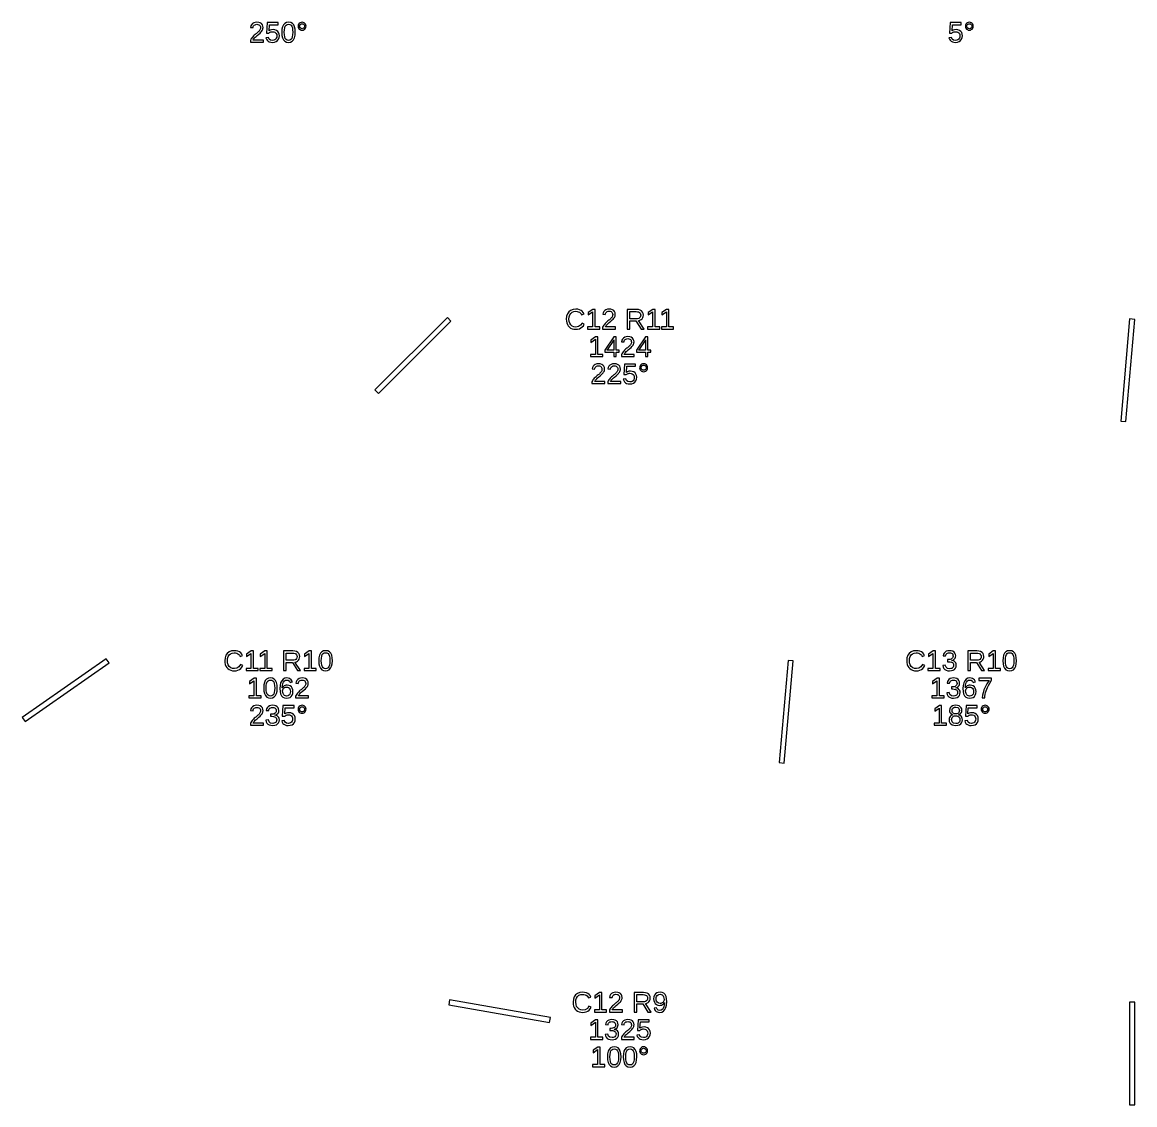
# Model space of a CAD drawing. Extents: x 195 to 2890, y 70 to 1529.
# Drawn here: x 1199 to 1524.8, y 870 to 1187 of the extents above; entities that cross this region are included whole.
import ezdxf

# ---------------------------------------------------------------- set-up
doc = ezdxf.new("R2010")
doc.units = 0
doc.layers.get('0').update_dxf_attribs({"linetype": 'CONTINUOUS'})

msp = doc.modelspace()

# ---------------------------------------------------------------- linework, layer by layer
for points in [[(1269.6, 1181.75), (1266.61, 1181.75), (1266.71, 1181.95), (1266.84, 1182.14), (1267.01, 1182.35), (1267.21, 1182.56), (1267.46, 1182.79), (1267.75, 1183.04), (1268.26, 1183.46), (1268.64, 1183.8), (1268.9, 1184.06), (1269.09, 1184.28), (1269.24, 1184.5), (1269.36, 1184.72), (1269.44, 1184.94), (1269.49, 1185.16), (1269.51, 1185.38), (1269.46, 1185.84), (1269.3, 1186.23), (1269.04, 1186.54), (1268.69, 1186.77), (1268.24, 1186.9), (1267.71, 1186.95), (1267.21, 1186.9), (1266.78, 1186.77), (1266.42, 1186.54), (1266.13, 1186.24), (1265.93, 1185.88), (1265.83, 1185.45), (1266.58, 1185.38), (1266.65, 1185.66), (1266.76, 1185.9), (1266.94, 1186.09), (1267.16, 1186.23), (1267.42, 1186.32), (1267.71, 1186.35), (1268.01, 1186.32), (1268.27, 1186.23), (1268.48, 1186.09), (1268.63, 1185.89), (1268.72, 1185.65), (1268.75, 1185.35), (1268.74, 1185.13), (1268.68, 1184.92), (1268.59, 1184.73), (1268.48, 1184.55), (1268.34, 1184.37), (1268.17, 1184.2), (1267.99, 1184.03), (1267.8, 1183.86), (1267.59, 1183.69), (1267.37, 1183.52), (1267.16, 1183.34), (1266.94, 1183.15), (1266.72, 1182.94), (1266.51, 1182.72), (1266.31, 1182.49), (1266.12, 1182.23), (1265.95, 1181.95), (1265.8, 1181.65), (1265.8, 1181.13), (1269.6, 1181.13)], [(1272.86, 1181.11), (1273.36, 1181.28), (1273.76, 1181.57), (1274.06, 1181.96), (1274.24, 1182.44), (1274.3, 1183), (1274.25, 1183.5), (1274.08, 1183.93), (1273.8, 1184.29), (1273.43, 1184.57), (1272.98, 1184.73), (1272.45, 1184.79), (1272, 1184.75), (1271.61, 1184.63), (1271.27, 1184.42), (1271.38, 1186.24), (1273.97, 1186.24), (1273.97, 1186.86), (1270.71, 1186.86), (1270.52, 1183.78), (1271.23, 1183.78), (1271.4, 1183.92), (1271.57, 1184.02), (1271.75, 1184.1), (1271.92, 1184.15), (1272.11, 1184.18), (1272.3, 1184.19), (1272.65, 1184.15), (1272.95, 1184.04), (1273.2, 1183.86), (1273.39, 1183.61), (1273.5, 1183.32), (1273.54, 1182.98), (1273.5, 1182.6), (1273.39, 1182.27), (1273.21, 1182), (1272.96, 1181.81), (1272.65, 1181.69), (1272.28, 1181.65), (1271.72, 1181.74), (1271.33, 1182.03), (1271.09, 1182.5), (1270.35, 1182.41), (1270.48, 1182.01), (1270.68, 1181.67), (1270.97, 1181.4), (1271.34, 1181.21), (1271.77, 1181.09), (1272.27, 1181.05)], [(1277.56, 1181.13), (1278.06, 1181.39), (1278.45, 1181.81), (1278.73, 1182.39), (1278.9, 1183.12), (1278.96, 1184), (1278.91, 1184.89), (1278.75, 1185.63), (1278.48, 1186.21), (1278.1, 1186.62), (1277.6, 1186.87), (1276.98, 1186.95), (1276.35, 1186.87), (1275.84, 1186.62), (1275.46, 1186.21), (1275.19, 1185.64), (1275.03, 1184.9), (1274.98, 1184), (1275.03, 1183.11), (1275.2, 1182.38), (1275.47, 1181.8), (1275.86, 1181.38), (1276.35, 1181.13), (1276.96, 1181.05)], [(1276.57, 1181.71), (1276.25, 1181.9), (1276.02, 1182.21), (1275.85, 1182.66), (1275.75, 1183.26), (1275.72, 1184), (1275.75, 1184.76), (1275.85, 1185.36), (1276.01, 1185.81), (1276.25, 1186.11), (1276.57, 1186.29), (1276.98, 1186.36), (1277.38, 1186.29), (1277.7, 1186.11), (1277.93, 1185.8), (1278.09, 1185.35), (1278.18, 1184.75), (1278.22, 1184), (1278.18, 1183.27), (1278.08, 1182.68), (1277.91, 1182.23), (1277.68, 1181.91), (1277.36, 1181.71), (1276.97, 1181.65)], [(1281.25, 1184.67), (1281.53, 1184.78), (1281.77, 1184.97), (1281.96, 1185.21), (1282.08, 1185.48), (1282.12, 1185.79), (1282.08, 1186.1), (1281.97, 1186.37), (1281.78, 1186.61), (1281.53, 1186.8), (1281.26, 1186.91), (1280.95, 1186.95), (1280.64, 1186.91), (1280.36, 1186.8), (1280.12, 1186.61), (1279.93, 1186.37), (1279.82, 1186.09), (1279.78, 1185.79), (1279.82, 1185.49), (1279.93, 1185.22), (1280.13, 1184.97), (1280.37, 1184.78), (1280.64, 1184.67), (1280.95, 1184.63)], [(1280.76, 1185.08), (1280.59, 1185.15), (1280.44, 1185.27), (1280.32, 1185.43), (1280.25, 1185.6), (1280.23, 1185.79), (1280.25, 1185.98), (1280.32, 1186.15), (1280.44, 1186.31), (1280.59, 1186.43), (1280.76, 1186.5), (1280.95, 1186.52), (1281.14, 1186.5), (1281.31, 1186.43), (1281.46, 1186.31), (1281.58, 1186.16), (1281.65, 1185.99), (1281.67, 1185.79), (1281.65, 1185.6), (1281.58, 1185.42), (1281.46, 1185.27), (1281.31, 1185.15), (1281.14, 1185.08), (1280.95, 1185.06)], [(1472.86, 1181.11), (1473.36, 1181.28), (1473.76, 1181.57), (1474.06, 1181.96), (1474.24, 1182.44), (1474.3, 1183), (1474.25, 1183.5), (1474.08, 1183.93), (1473.8, 1184.29), (1473.43, 1184.57), (1472.98, 1184.73), (1472.45, 1184.79), (1472, 1184.75), (1471.61, 1184.63), (1471.27, 1184.42), (1471.38, 1186.24), (1473.97, 1186.24), (1473.97, 1186.86), (1470.71, 1186.86), (1470.52, 1183.78), (1471.23, 1183.78), (1471.4, 1183.92), (1471.57, 1184.02), (1471.75, 1184.1), (1471.92, 1184.15), (1472.11, 1184.18), (1472.3, 1184.19), (1472.65, 1184.15), (1472.95, 1184.04), (1473.2, 1183.86), (1473.39, 1183.61), (1473.5, 1183.32), (1473.54, 1182.98), (1473.5, 1182.6), (1473.39, 1182.27), (1473.21, 1182), (1472.96, 1181.81), (1472.65, 1181.69), (1472.28, 1181.65), (1471.72, 1181.74), (1471.33, 1182.03), (1471.09, 1182.5), (1470.35, 1182.41), (1470.48, 1182.01), (1470.68, 1181.67), (1470.97, 1181.4), (1471.34, 1181.21), (1471.77, 1181.09), (1472.27, 1181.05)], [(1476.62, 1184.67), (1476.89, 1184.78), (1477.14, 1184.97), (1477.33, 1185.21), (1477.44, 1185.48), (1477.48, 1185.79), (1477.45, 1186.1), (1477.33, 1186.37), (1477.14, 1186.61), (1476.9, 1186.8), (1476.62, 1186.91), (1476.32, 1186.95), (1476.01, 1186.91), (1475.73, 1186.8), (1475.49, 1186.61), (1475.3, 1186.37), (1475.19, 1186.09), (1475.15, 1185.79), (1475.19, 1185.49), (1475.3, 1185.22), (1475.49, 1184.97), (1475.74, 1184.78), (1476.01, 1184.67), (1476.32, 1184.63)], [(1476.13, 1185.08), (1475.96, 1185.15), (1475.8, 1185.27), (1475.69, 1185.43), (1475.61, 1185.6), (1475.59, 1185.79), (1475.61, 1185.98), (1475.68, 1186.15), (1475.8, 1186.31), (1475.95, 1186.43), (1476.12, 1186.5), (1476.32, 1186.52), (1476.51, 1186.5), (1476.68, 1186.43), (1476.83, 1186.31), (1476.95, 1186.16), (1477.02, 1185.99), (1477.04, 1185.79), (1477.02, 1185.6), (1476.95, 1185.42), (1476.83, 1185.27), (1476.68, 1185.15), (1476.51, 1185.08), (1476.32, 1185.06)], [(1361.62, 1097.09), (1362.12, 1097.22), (1362.57, 1097.44), (1362.97, 1097.73), (1363.3, 1098.11), (1363.56, 1098.56), (1362.93, 1098.88), (1362.46, 1098.22), (1361.86, 1097.82), (1361.12, 1097.69), (1360.54, 1097.76), (1360.04, 1097.97), (1359.63, 1098.33), (1359.32, 1098.8), (1359.14, 1099.37), (1359.08, 1100.02), (1359.14, 1100.68), (1359.31, 1101.24), (1359.61, 1101.7), (1360.01, 1102.04), (1360.5, 1102.25), (1361.09, 1102.32), (1361.47, 1102.29), (1361.82, 1102.2), (1362.13, 1102.05), (1362.4, 1101.85), (1362.62, 1101.59), (1362.78, 1101.29), (1363.51, 1101.53), (1363.28, 1101.96), (1362.98, 1102.31), (1362.61, 1102.59), (1362.17, 1102.79), (1361.66, 1102.91), (1361.08, 1102.95), (1360.27, 1102.86), (1359.58, 1102.6), (1359.03, 1102.17), (1358.62, 1101.59), (1358.37, 1100.87), (1358.29, 1100.02), (1358.32, 1099.44), (1358.43, 1098.91), (1358.62, 1098.44), (1358.87, 1098.03), (1359.2, 1097.68), (1359.58, 1097.41), (1360.03, 1097.21), (1360.53, 1097.09), (1361.08, 1097.05)], [(1368.11, 1097.75), (1366.71, 1097.75), (1366.71, 1102.86), (1366.04, 1102.86), (1364.68, 1101.93), (1364.68, 1101.24), (1365.98, 1102.16), (1365.98, 1097.75), (1364.52, 1097.75), (1364.52, 1097.13), (1368.11, 1097.13)], [(1372.73, 1097.75), (1369.74, 1097.75), (1369.84, 1097.95), (1369.97, 1098.14), (1370.14, 1098.35), (1370.35, 1098.56), (1370.59, 1098.79), (1370.89, 1099.04), (1371.39, 1099.46), (1371.77, 1099.8), (1372.04, 1100.06), (1372.22, 1100.28), (1372.37, 1100.5), (1372.49, 1100.72), (1372.57, 1100.94), (1372.63, 1101.16), (1372.64, 1101.38), (1372.59, 1101.84), (1372.44, 1102.23), (1372.18, 1102.54), (1371.82, 1102.77), (1371.38, 1102.9), (1370.84, 1102.95), (1370.35, 1102.9), (1369.92, 1102.77), (1369.55, 1102.54), (1369.26, 1102.24), (1369.07, 1101.88), (1368.97, 1101.45), (1369.72, 1101.38), (1369.78, 1101.66), (1369.9, 1101.9), (1370.07, 1102.09), (1370.29, 1102.23), (1370.55, 1102.32), (1370.84, 1102.35), (1371.15, 1102.32), (1371.4, 1102.23), (1371.61, 1102.09), (1371.77, 1101.89), (1371.86, 1101.65), (1371.89, 1101.35), (1371.87, 1101.13), (1371.82, 1100.92), (1371.73, 1100.73), (1371.61, 1100.55), (1371.47, 1100.37), (1371.31, 1100.2), (1371.13, 1100.03), (1370.93, 1099.86), (1370.72, 1099.69), (1370.51, 1099.52), (1370.29, 1099.34), (1370.07, 1099.15), (1369.85, 1098.94), (1369.65, 1098.72), (1369.44, 1098.49), (1369.25, 1098.23), (1369.08, 1097.95), (1368.94, 1097.65), (1368.94, 1097.13), (1372.73, 1097.13)], [(1376.93, 1099.51), (1378.71, 1099.51), (1380.2, 1097.13), (1381.1, 1097.13), (1379.47, 1099.6), (1379.88, 1099.71), (1380.22, 1099.9), (1380.5, 1100.15), (1380.7, 1100.46), (1380.83, 1100.82), (1380.87, 1101.22), (1380.81, 1101.7), (1380.64, 1102.1), (1380.34, 1102.43), (1379.94, 1102.67), (1379.44, 1102.82), (1378.85, 1102.86), (1376.15, 1102.86), (1376.15, 1097.13), (1376.93, 1097.13)], [(1376.93, 1100.13), (1376.93, 1102.24), (1378.77, 1102.24), (1379.16, 1102.21), (1379.49, 1102.13), (1379.75, 1101.98), (1379.94, 1101.78), (1380.05, 1101.52), (1380.09, 1101.22), (1380.05, 1100.9), (1379.94, 1100.63), (1379.75, 1100.41), (1379.5, 1100.25), (1379.18, 1100.16), (1378.8, 1100.13)], [(1385.71, 1097.75), (1384.32, 1097.75), (1384.32, 1102.86), (1383.64, 1102.86), (1382.29, 1101.93), (1382.29, 1101.24), (1383.58, 1102.16), (1383.58, 1097.75), (1382.12, 1097.75), (1382.12, 1097.13), (1385.71, 1097.13)], [(1389.73, 1097.75), (1388.33, 1097.75), (1388.33, 1102.86), (1387.66, 1102.86), (1386.3, 1101.93), (1386.3, 1101.24), (1387.6, 1102.16), (1387.6, 1097.75), (1386.14, 1097.75), (1386.14, 1097.13), (1389.73, 1097.13)], [(1324.53, 1099.47), (1323.47, 1100.53), (1302.26, 1079.32), (1303.32, 1078.26)], [(1524.75, 1099.93), (1523.25, 1100.07), (1520.64, 1070.18), (1522.13, 1070.05)], [(1368.96, 1089.71), (1367.56, 1089.71), (1367.56, 1094.82), (1366.89, 1094.82), (1365.53, 1093.89), (1365.53, 1093.2), (1366.83, 1094.12), (1366.83, 1089.71), (1365.37, 1089.71), (1365.37, 1089.09), (1368.96, 1089.09)], [(1372.95, 1090.39), (1373.76, 1090.39), (1373.76, 1090.96), (1372.95, 1090.96), (1372.95, 1094.82), (1372.18, 1094.82), (1369.56, 1090.96), (1369.56, 1090.39), (1372.26, 1090.39), (1372.26, 1089.09), (1372.95, 1089.09)], [(1378.22, 1089.71), (1375.22, 1089.71), (1375.32, 1089.9), (1375.46, 1090.1), (1375.62, 1090.3), (1375.83, 1090.52), (1376.08, 1090.75), (1376.37, 1090.99), (1376.87, 1091.41), (1377.26, 1091.75), (1377.52, 1092.01), (1377.7, 1092.23), (1377.85, 1092.45), (1377.97, 1092.67), (1378.06, 1092.89), (1378.11, 1093.12), (1378.13, 1093.34), (1378.07, 1093.8), (1377.92, 1094.19), (1377.66, 1094.5), (1377.3, 1094.73), (1376.86, 1094.86), (1376.33, 1094.91), (1375.83, 1094.86), (1375.4, 1094.73), (1375.04, 1094.5), (1374.75, 1094.2), (1374.55, 1093.83), (1374.45, 1093.41), (1375.2, 1093.34), (1375.26, 1093.62), (1375.38, 1093.86), (1375.56, 1094.05), (1375.78, 1094.19), (1376.03, 1094.28), (1376.33, 1094.31), (1376.63, 1094.28), (1376.89, 1094.19), (1377.1, 1094.05), (1377.25, 1093.85), (1377.34, 1093.6), (1377.37, 1093.31), (1377.36, 1093.09), (1377.3, 1092.88), (1377.21, 1092.69), (1377.09, 1092.5), (1376.95, 1092.33), (1376.79, 1092.16), (1376.61, 1091.99), (1376.42, 1091.82), (1376.21, 1091.65), (1375.99, 1091.48), (1375.77, 1091.3), (1375.55, 1091.11), (1375.34, 1090.9), (1375.13, 1090.68), (1374.93, 1090.45), (1374.74, 1090.19), (1374.57, 1089.91), (1374.42, 1089.61), (1374.42, 1089.09), (1378.22, 1089.09)], [(1382.22, 1090.39), (1383.02, 1090.39), (1383.02, 1090.96), (1382.22, 1090.96), (1382.22, 1094.82), (1381.45, 1094.82), (1378.83, 1090.96), (1378.83, 1090.39), (1381.53, 1090.39), (1381.53, 1089.09), (1382.22, 1089.09)], [(1370.23, 1090.96), (1370.3, 1091.05), (1370.52, 1091.35), (1371.99, 1093.51), (1372.03, 1093.58), (1372.08, 1093.67), (1372.14, 1093.78), (1372.2, 1093.89), (1372.24, 1093.96), (1372.26, 1094), (1372.26, 1090.96)], [(1379.5, 1090.96), (1379.57, 1091.05), (1379.79, 1091.35), (1381.25, 1093.51), (1381.3, 1093.58), (1381.35, 1093.67), (1381.41, 1093.78), (1381.47, 1093.89), (1381.51, 1093.96), (1381.53, 1094), (1381.53, 1090.96)], [(1369.6, 1081.75), (1366.61, 1081.75), (1366.71, 1081.95), (1366.84, 1082.14), (1367.01, 1082.35), (1367.21, 1082.56), (1367.46, 1082.79), (1367.75, 1083.04), (1368.26, 1083.46), (1368.64, 1083.8), (1368.9, 1084.06), (1369.09, 1084.28), (1369.24, 1084.5), (1369.36, 1084.72), (1369.44, 1084.94), (1369.49, 1085.16), (1369.51, 1085.38), (1369.46, 1085.84), (1369.3, 1086.23), (1369.04, 1086.54), (1368.69, 1086.77), (1368.24, 1086.9), (1367.71, 1086.95), (1367.21, 1086.9), (1366.78, 1086.77), (1366.42, 1086.54), (1366.13, 1086.24), (1365.93, 1085.88), (1365.83, 1085.45), (1366.58, 1085.38), (1366.65, 1085.66), (1366.76, 1085.9), (1366.94, 1086.09), (1367.16, 1086.23), (1367.42, 1086.32), (1367.71, 1086.35), (1368.01, 1086.32), (1368.27, 1086.23), (1368.48, 1086.09), (1368.63, 1085.89), (1368.72, 1085.65), (1368.75, 1085.35), (1368.74, 1085.13), (1368.68, 1084.92), (1368.59, 1084.73), (1368.48, 1084.55), (1368.34, 1084.37), (1368.17, 1084.2), (1367.99, 1084.03), (1367.8, 1083.86), (1367.59, 1083.69), (1367.37, 1083.52), (1367.16, 1083.34), (1366.94, 1083.15), (1366.72, 1082.94), (1366.51, 1082.72), (1366.31, 1082.49), (1366.12, 1082.23), (1365.95, 1081.95), (1365.8, 1081.65), (1365.8, 1081.13), (1369.6, 1081.13)], [(1374.23, 1081.75), (1371.24, 1081.75), (1371.34, 1081.95), (1371.47, 1082.14), (1371.64, 1082.35), (1371.85, 1082.56), (1372.09, 1082.79), (1372.38, 1083.04), (1372.89, 1083.46), (1373.27, 1083.8), (1373.54, 1084.06), (1373.72, 1084.28), (1373.87, 1084.5), (1373.99, 1084.72), (1374.07, 1084.94), (1374.13, 1085.16), (1374.14, 1085.38), (1374.09, 1085.84), (1373.94, 1086.23), (1373.68, 1086.54), (1373.32, 1086.77), (1372.88, 1086.9), (1372.34, 1086.95), (1371.85, 1086.9), (1371.42, 1086.77), (1371.05, 1086.54), (1370.76, 1086.24), (1370.57, 1085.88), (1370.47, 1085.45), (1371.22, 1085.38), (1371.28, 1085.66), (1371.4, 1085.9), (1371.57, 1086.09), (1371.79, 1086.23), (1372.05, 1086.32), (1372.34, 1086.35), (1372.65, 1086.32), (1372.9, 1086.23), (1373.11, 1086.09), (1373.27, 1085.89), (1373.36, 1085.65), (1373.39, 1085.35), (1373.37, 1085.13), (1373.32, 1084.92), (1373.23, 1084.73), (1373.11, 1084.55), (1372.97, 1084.37), (1372.81, 1084.2), (1372.63, 1084.03), (1372.43, 1083.86), (1372.22, 1083.69), (1372.01, 1083.52), (1371.79, 1083.34), (1371.57, 1083.15), (1371.35, 1082.94), (1371.14, 1082.72), (1370.94, 1082.49), (1370.75, 1082.23), (1370.58, 1081.95), (1370.44, 1081.65), (1370.44, 1081.13), (1374.23, 1081.13)], [(1377.49, 1081.11), (1377.99, 1081.28), (1378.4, 1081.57), (1378.7, 1081.96), (1378.88, 1082.44), (1378.94, 1083), (1378.88, 1083.5), (1378.71, 1083.93), (1378.43, 1084.29), (1378.06, 1084.57), (1377.61, 1084.73), (1377.08, 1084.79), (1376.64, 1084.75), (1376.24, 1084.63), (1375.9, 1084.42), (1376.01, 1086.24), (1378.6, 1086.24), (1378.6, 1086.86), (1375.34, 1086.86), (1375.15, 1083.78), (1375.87, 1083.78), (1376.04, 1083.92), (1376.21, 1084.02), (1376.38, 1084.1), (1376.56, 1084.15), (1376.74, 1084.18), (1376.93, 1084.19), (1377.29, 1084.15), (1377.59, 1084.04), (1377.84, 1083.86), (1378.03, 1083.61), (1378.14, 1083.32), (1378.17, 1082.98), (1378.14, 1082.6), (1378.03, 1082.27), (1377.84, 1082), (1377.59, 1081.81), (1377.28, 1081.69), (1376.92, 1081.65), (1376.36, 1081.74), (1375.96, 1082.03), (1375.73, 1082.5), (1374.98, 1082.41), (1375.11, 1082.01), (1375.32, 1081.67), (1375.61, 1081.4), (1375.97, 1081.21), (1376.4, 1081.09), (1376.9, 1081.05)], [(1381.25, 1084.67), (1381.53, 1084.78), (1381.77, 1084.97), (1381.96, 1085.21), (1382.08, 1085.48), (1382.12, 1085.79), (1382.08, 1086.1), (1381.97, 1086.37), (1381.78, 1086.61), (1381.53, 1086.8), (1381.26, 1086.91), (1380.95, 1086.95), (1380.64, 1086.91), (1380.36, 1086.8), (1380.12, 1086.61), (1379.93, 1086.37), (1379.82, 1086.09), (1379.78, 1085.79), (1379.82, 1085.49), (1379.93, 1085.22), (1380.13, 1084.97), (1380.37, 1084.78), (1380.64, 1084.67), (1380.95, 1084.63)], [(1380.76, 1085.08), (1380.59, 1085.15), (1380.44, 1085.27), (1380.32, 1085.43), (1380.25, 1085.6), (1380.23, 1085.79), (1380.25, 1085.98), (1380.32, 1086.15), (1380.44, 1086.31), (1380.59, 1086.43), (1380.76, 1086.5), (1380.95, 1086.52), (1381.14, 1086.5), (1381.31, 1086.43), (1381.46, 1086.31), (1381.58, 1086.16), (1381.65, 1085.99), (1381.67, 1085.79), (1381.65, 1085.6), (1381.58, 1085.42), (1381.46, 1085.27), (1381.31, 1085.15), (1381.14, 1085.08), (1380.95, 1085.06)], [(1224.43, 999.386), (1223.57, 1000.61), (1199, 983.407), (1199.86, 982.178)], [(1261.62, 997.093), (1262.12, 997.222), (1262.57, 997.437), (1262.97, 997.734), (1263.3, 998.109), (1263.56, 998.564), (1262.93, 998.881), (1262.46, 998.219), (1261.86, 997.821), (1261.12, 997.689), (1260.54, 997.76), (1260.04, 997.974), (1259.63, 998.33), (1259.32, 998.803), (1259.14, 999.368), (1259.08, 1000.02), (1259.14, 1000.68), (1259.31, 1001.24), (1259.61, 1001.7), (1260.01, 1002.04), (1260.5, 1002.25), (1261.09, 1002.32), (1261.47, 1002.29), (1261.82, 1002.2), (1262.13, 1002.05), (1262.4, 1001.85), (1262.62, 1001.59), (1262.78, 1001.29), (1263.51, 1001.53), (1263.28, 1001.96), (1262.98, 1002.31), (1262.61, 1002.59), (1262.17, 1002.79), (1261.66, 1002.91), (1261.08, 1002.95), (1260.27, 1002.86), (1259.58, 1002.6), (1259.03, 1002.17), (1258.62, 1001.59), (1258.37, 1000.87), (1258.29, 1000.02), (1258.32, 999.441), (1258.43, 998.913), (1258.62, 998.44), (1258.87, 998.028), (1259.2, 997.685), (1259.58, 997.41), (1260.03, 997.21), (1260.53, 997.09), (1261.08, 997.05)], [(1268.11, 997.754), (1266.71, 997.754), (1266.71, 1002.86), (1266.04, 1002.86), (1264.68, 1001.93), (1264.68, 1001.24), (1265.98, 1002.16), (1265.98, 997.754), (1264.52, 997.754), (1264.52, 997.132), (1268.11, 997.132)], [(1272.13, 997.754), (1270.73, 997.754), (1270.73, 1002.86), (1270.06, 1002.86), (1268.7, 1001.93), (1268.7, 1001.24), (1269.99, 1002.16), (1269.99, 997.754), (1268.53, 997.754), (1268.53, 997.132), (1272.13, 997.132)], [(1276.31, 999.512), (1278.1, 999.512), (1279.58, 997.132), (1280.48, 997.132), (1278.85, 999.601), (1279.26, 999.713), (1279.6, 999.896), (1279.88, 1000.15), (1280.09, 1000.46), (1280.21, 1000.82), (1280.25, 1001.22), (1280.19, 1001.7), (1280.02, 1002.1), (1279.72, 1002.43), (1279.32, 1002.67), (1278.83, 1002.82), (1278.23, 1002.86), (1275.53, 1002.86), (1275.53, 997.132), (1276.31, 997.132)], [(1276.31, 1000.13), (1276.31, 1002.24), (1278.15, 1002.24), (1278.54, 1002.21), (1278.87, 1002.13), (1279.13, 1001.98), (1279.32, 1001.78), (1279.43, 1001.52), (1279.47, 1001.22), (1279.43, 1000.9), (1279.32, 1000.63), (1279.13, 1000.41), (1278.88, 1000.25), (1278.56, 1000.16), (1278.18, 1000.13)], [(1285.09, 997.754), (1283.7, 997.754), (1283.7, 1002.86), (1283.02, 1002.86), (1281.67, 1001.93), (1281.67, 1001.24), (1282.96, 1002.16), (1282.96, 997.754), (1281.5, 997.754), (1281.5, 997.132), (1285.09, 997.132)], [(1288.41, 997.134), (1288.91, 997.387), (1289.3, 997.807), (1289.58, 998.387), (1289.75, 999.118), (1289.81, 1000), (1289.76, 1000.89), (1289.6, 1001.63), (1289.33, 1002.21), (1288.95, 1002.62), (1288.45, 1002.87), (1287.83, 1002.95), (1287.2, 1002.87), (1286.69, 1002.62), (1286.31, 1002.21), (1286.04, 1001.64), (1285.88, 1000.9), (1285.83, 1000), (1285.88, 999.114), (1286.05, 998.382), (1286.32, 997.803), (1286.71, 997.385), (1287.2, 997.134), (1287.81, 997.05)], [(1287.42, 997.711), (1287.1, 997.9), (1286.87, 998.214), (1286.7, 998.664), (1286.6, 999.259), (1286.57, 1000), (1286.6, 1000.76), (1286.7, 1001.36), (1286.86, 1001.81), (1287.1, 1002.11), (1287.42, 1002.29), (1287.83, 1002.36), (1288.23, 1002.29), (1288.55, 1002.11), (1288.78, 1001.8), (1288.94, 1001.35), (1289.03, 1000.75), (1289.07, 1000), (1289.03, 999.271), (1288.93, 998.68), (1288.76, 998.226), (1288.53, 997.905), (1288.21, 997.712), (1287.82, 997.648)], [(1424.75, 999.935), (1423.25, 1000.07), (1420.64, 970.18), (1422.13, 970.049)], [(1461.31, 997.093), (1461.81, 997.222), (1462.26, 997.437), (1462.66, 997.734), (1462.99, 998.109), (1463.26, 998.564), (1462.62, 998.881), (1462.15, 998.219), (1461.55, 997.821), (1460.81, 997.689), (1460.23, 997.76), (1459.73, 997.974), (1459.32, 998.33), (1459.01, 998.803), (1458.83, 999.368), (1458.77, 1000.02), (1458.83, 1000.68), (1459, 1001.24), (1459.3, 1001.7), (1459.7, 1002.04), (1460.19, 1002.25), (1460.78, 1002.32), (1461.16, 1002.29), (1461.51, 1002.2), (1461.83, 1002.05), (1462.09, 1001.85), (1462.31, 1001.59), (1462.47, 1001.29), (1463.2, 1001.53), (1462.97, 1001.96), (1462.67, 1002.31), (1462.3, 1002.59), (1461.86, 1002.79), (1461.35, 1002.91), (1460.77, 1002.95), (1459.96, 1002.86), (1459.28, 1002.6), (1458.72, 1002.17), (1458.31, 1001.59), (1458.06, 1000.87), (1457.98, 1000.02), (1458.02, 999.441), (1458.13, 998.913), (1458.31, 998.44), (1458.56, 998.028), (1458.89, 997.685), (1459.27, 997.41), (1459.72, 997.21), (1460.22, 997.09), (1460.77, 997.05)], [(1467.8, 997.754), (1466.41, 997.754), (1466.41, 1002.86), (1465.73, 1002.86), (1464.37, 1001.93), (1464.37, 1001.24), (1465.67, 1002.16), (1465.67, 997.754), (1464.21, 997.754), (1464.21, 997.132), (1467.8, 997.132)], [(1471.11, 997.099), (1471.59, 997.244), (1471.97, 997.486), (1472.25, 997.816), (1472.42, 998.225), (1472.48, 998.714), (1472.44, 999.06), (1472.32, 999.363), (1472.12, 999.626), (1471.85, 999.835), (1471.51, 999.978), (1471.12, 1000.06), (1471.12, 1000.07), (1471.48, 1000.18), (1471.77, 1000.33), (1472.01, 1000.54), (1472.18, 1000.79), (1472.28, 1001.09), (1472.32, 1001.43), (1472.26, 1001.87), (1472.1, 1002.25), (1471.84, 1002.55), (1471.48, 1002.77), (1471.03, 1002.91), (1470.5, 1002.95), (1470, 1002.91), (1469.57, 1002.77), (1469.21, 1002.56), (1468.92, 1002.26), (1468.72, 1001.89), (1468.62, 1001.46), (1469.36, 1001.4), (1469.42, 1001.68), (1469.54, 1001.91), (1469.71, 1002.1), (1469.93, 1002.24), (1470.19, 1002.32), (1470.49, 1002.35), (1470.82, 1002.32), (1471.08, 1002.23), (1471.29, 1002.08), (1471.44, 1001.88), (1471.53, 1001.64), (1471.56, 1001.35), (1471.53, 1001.07), (1471.42, 1000.83), (1471.23, 1000.63), (1470.98, 1000.48), (1470.67, 1000.4), (1470.3, 1000.37), (1469.9, 1000.37), (1469.9, 999.731), (1470.32, 999.731), (1470.73, 999.702), (1471.08, 999.615), (1471.35, 999.469), (1471.55, 999.271), (1471.68, 999.028), (1471.72, 998.739), (1471.68, 998.41), (1471.57, 998.14), (1471.4, 997.929), (1471.16, 997.778), (1470.87, 997.687), (1470.53, 997.656), (1469.9, 997.769), (1469.49, 998.108), (1469.28, 998.674), (1468.53, 998.604), (1468.64, 998.134), (1468.84, 997.746), (1469.14, 997.443), (1469.53, 997.225), (1469.99, 997.094), (1470.53, 997.05)], [(1476.62, 999.512), (1478.4, 999.512), (1479.89, 997.132), (1480.79, 997.132), (1479.16, 999.601), (1479.57, 999.713), (1479.91, 999.896), (1480.19, 1000.15), (1480.4, 1000.46), (1480.52, 1000.82), (1480.56, 1001.22), (1480.5, 1001.7), (1480.33, 1002.1), (1480.03, 1002.43), (1479.63, 1002.67), (1479.14, 1002.82), (1478.54, 1002.86), (1475.84, 1002.86), (1475.84, 997.132), (1476.62, 997.132)], [(1476.62, 1000.13), (1476.62, 1002.24), (1478.46, 1002.24), (1478.85, 1002.21), (1479.18, 1002.13), (1479.44, 1001.98), (1479.63, 1001.78), (1479.74, 1001.52), (1479.78, 1001.22), (1479.74, 1000.9), (1479.63, 1000.63), (1479.44, 1000.41), (1479.19, 1000.25), (1478.87, 1000.16), (1478.49, 1000.13)], [(1485.4, 997.754), (1484.01, 997.754), (1484.01, 1002.86), (1483.33, 1002.86), (1481.98, 1001.93), (1481.98, 1001.24), (1483.27, 1002.16), (1483.27, 997.754), (1481.81, 997.754), (1481.81, 997.132), (1485.4, 997.132)], [(1488.72, 997.134), (1489.22, 997.387), (1489.61, 997.807), (1489.89, 998.387), (1490.06, 999.118), (1490.12, 1000), (1490.07, 1000.89), (1489.9, 1001.63), (1489.64, 1002.21), (1489.26, 1002.62), (1488.76, 1002.87), (1488.14, 1002.95), (1487.51, 1002.87), (1487, 1002.62), (1486.62, 1002.21), (1486.35, 1001.64), (1486.19, 1000.9), (1486.14, 1000), (1486.19, 999.114), (1486.36, 998.382), (1486.63, 997.803), (1487.02, 997.385), (1487.51, 997.134), (1488.12, 997.05)], [(1487.73, 997.711), (1487.41, 997.9), (1487.18, 998.214), (1487.01, 998.664), (1486.91, 999.259), (1486.88, 1000), (1486.91, 1000.76), (1487.01, 1001.36), (1487.17, 1001.81), (1487.41, 1002.11), (1487.73, 1002.29), (1488.14, 1002.36), (1488.54, 1002.29), (1488.86, 1002.11), (1489.09, 1001.8), (1489.25, 1001.35), (1489.34, 1000.75), (1489.37, 1000), (1489.34, 999.271), (1489.24, 998.68), (1489.07, 998.226), (1488.83, 997.905), (1488.52, 997.712), (1488.13, 997.648)], [(1268.96, 989.754), (1267.56, 989.754), (1267.56, 994.864), (1266.89, 994.864), (1265.53, 993.933), (1265.53, 993.241), (1266.83, 994.165), (1266.83, 989.754), (1265.37, 989.754), (1265.37, 989.132), (1268.96, 989.132)], [(1272.28, 989.134), (1272.78, 989.387), (1273.17, 989.807), (1273.45, 990.387), (1273.62, 991.118), (1273.67, 992), (1273.62, 992.894), (1273.46, 993.629), (1273.19, 994.205), (1272.81, 994.619), (1272.31, 994.867), (1271.7, 994.95), (1271.06, 994.868), (1270.56, 994.623), (1270.17, 994.213), (1269.91, 993.64), (1269.74, 992.902), (1269.69, 992), (1269.75, 991.114), (1269.91, 990.382), (1270.19, 989.803), (1270.57, 989.385), (1271.07, 989.134), (1271.67, 989.05)], [(1271.29, 989.711), (1270.97, 989.9), (1270.73, 990.214), (1270.56, 990.664), (1270.46, 991.259), (1270.43, 992), (1270.46, 992.759), (1270.56, 993.362), (1270.73, 993.806), (1270.97, 994.112), (1271.29, 994.295), (1271.7, 994.356), (1272.09, 994.294), (1272.41, 994.108), (1272.64, 993.798), (1272.8, 993.351), (1272.9, 992.751), (1272.93, 992), (1272.9, 991.271), (1272.8, 990.68), (1272.63, 990.226), (1272.39, 989.905), (1272.07, 989.712), (1271.68, 989.648)], [(1276.95, 989.108), (1277.41, 989.283), (1277.78, 989.575), (1278.05, 989.967), (1278.21, 990.445), (1278.27, 991.007), (1278.22, 991.528), (1278.06, 991.973), (1277.8, 992.342), (1277.46, 992.618), (1277.04, 992.783), (1276.54, 992.838), (1276.24, 992.817), (1275.97, 992.752), (1275.71, 992.645), (1275.49, 992.496), (1275.3, 992.309), (1275.15, 992.081), (1275.19, 992.761), (1275.3, 993.325), (1275.5, 993.772), (1275.76, 994.096), (1276.08, 994.291), (1276.47, 994.356), (1276.89, 994.278), (1277.21, 994.045), (1277.41, 993.656), (1278.11, 993.782), (1277.78, 994.431), (1277.23, 994.82), (1276.47, 994.95), (1275.87, 994.861), (1275.36, 994.595), (1274.96, 994.152), (1274.66, 993.544), (1274.48, 992.782), (1274.42, 991.866), (1274.48, 991.022), (1274.65, 990.323), (1274.94, 989.77), (1275.33, 989.37), (1275.82, 989.13), (1276.42, 989.05)], [(1282.85, 989.754), (1279.86, 989.754), (1279.96, 989.946), (1280.09, 990.144), (1280.26, 990.346), (1280.46, 990.559), (1280.71, 990.789), (1281, 991.036), (1281.51, 991.457), (1281.89, 991.797), (1282.15, 992.057), (1282.34, 992.277), (1282.49, 992.496), (1282.61, 992.716), (1282.69, 992.936), (1282.74, 993.157), (1282.76, 993.379), (1282.71, 993.843), (1282.55, 994.23), (1282.29, 994.541), (1281.94, 994.768), (1281.5, 994.904), (1280.96, 994.95), (1280.47, 994.905), (1280.04, 994.769), (1279.67, 994.543), (1279.38, 994.24), (1279.19, 993.876), (1279.09, 993.448), (1279.83, 993.379), (1279.9, 993.663), (1280.02, 993.901), (1280.19, 994.093), (1280.41, 994.235), (1280.67, 994.319), (1280.96, 994.348), (1281.27, 994.319), (1281.52, 994.232), (1281.73, 994.087), (1281.88, 993.89), (1281.98, 993.646), (1282.01, 993.355), (1281.99, 993.13), (1281.94, 992.921), (1281.85, 992.728), (1281.73, 992.547), (1281.59, 992.37), (1281.43, 992.199), (1281.25, 992.031), (1281.05, 991.863), (1280.84, 991.695), (1280.63, 991.522), (1280.41, 991.34), (1280.19, 991.148), (1279.97, 990.943), (1279.76, 990.724), (1279.56, 990.488), (1279.37, 990.233), (1279.2, 989.953), (1279.05, 989.648), (1279.05, 989.132), (1282.85, 989.132)], [(1468.96, 989.754), (1467.56, 989.754), (1467.56, 994.864), (1466.89, 994.864), (1465.53, 993.933), (1465.53, 993.241), (1466.83, 994.165), (1466.83, 989.754), (1465.37, 989.754), (1465.37, 989.132), (1468.96, 989.132)], [(1472.26, 989.099), (1472.74, 989.244), (1473.13, 989.486), (1473.41, 989.816), (1473.58, 990.225), (1473.63, 990.714), (1473.59, 991.06), (1473.47, 991.363), (1473.28, 991.626), (1473.01, 991.835), (1472.67, 991.978), (1472.27, 992.057), (1472.27, 992.073), (1472.63, 992.179), (1472.93, 992.335), (1473.17, 992.539), (1473.34, 992.791), (1473.44, 993.089), (1473.47, 993.432), (1473.42, 993.875), (1473.26, 994.247), (1473, 994.549), (1472.64, 994.772), (1472.19, 994.905), (1471.66, 994.95), (1471.16, 994.906), (1470.73, 994.774), (1470.36, 994.555), (1470.08, 994.258), (1469.88, 993.892), (1469.78, 993.457), (1470.52, 993.4), (1470.58, 993.678), (1470.69, 993.911), (1470.86, 994.099), (1471.08, 994.237), (1471.35, 994.32), (1471.65, 994.348), (1471.97, 994.318), (1472.24, 994.229), (1472.45, 994.081), (1472.6, 993.882), (1472.69, 993.64), (1472.72, 993.355), (1472.69, 993.068), (1472.57, 992.826), (1472.39, 992.629), (1472.14, 992.483), (1471.83, 992.395), (1471.46, 992.366), (1471.06, 992.366), (1471.06, 991.731), (1471.47, 991.731), (1471.89, 991.702), (1472.24, 991.615), (1472.51, 991.469), (1472.71, 991.271), (1472.83, 991.028), (1472.87, 990.739), (1472.84, 990.41), (1472.73, 990.14), (1472.56, 989.929), (1472.32, 989.778), (1472.03, 989.687), (1471.69, 989.656), (1471.06, 989.769), (1470.64, 990.108), (1470.44, 990.674), (1469.68, 990.604), (1469.79, 990.134), (1470, 989.746), (1470.3, 989.443), (1470.68, 989.225), (1471.15, 989.094), (1471.69, 989.05)], [(1476.95, 989.108), (1477.41, 989.283), (1477.78, 989.575), (1478.05, 989.967), (1478.21, 990.445), (1478.27, 991.007), (1478.22, 991.528), (1478.06, 991.973), (1477.8, 992.342), (1477.46, 992.618), (1477.04, 992.783), (1476.54, 992.838), (1476.24, 992.817), (1475.97, 992.752), (1475.71, 992.645), (1475.49, 992.496), (1475.3, 992.309), (1475.15, 992.081), (1475.19, 992.761), (1475.3, 993.325), (1475.5, 993.772), (1475.76, 994.096), (1476.08, 994.291), (1476.47, 994.356), (1476.89, 994.278), (1477.21, 994.045), (1477.41, 993.656), (1478.11, 993.782), (1477.78, 994.431), (1477.23, 994.82), (1476.47, 994.95), (1475.87, 994.861), (1475.36, 994.595), (1474.96, 994.152), (1474.66, 993.544), (1474.48, 992.782), (1474.42, 991.866), (1474.48, 991.022), (1474.65, 990.323), (1474.94, 989.77), (1475.33, 989.37), (1475.82, 989.13), (1476.42, 989.05)], [(1480.9, 989.655), (1480.97, 990.166), (1481.07, 990.665), (1481.21, 991.161), (1481.39, 991.662), (1481.61, 992.167), (1481.91, 992.739), (1482.32, 993.44), (1482.85, 994.27), (1482.85, 994.864), (1479.06, 994.864), (1479.06, 994.242), (1482.14, 994.242), (1481.48, 993.228), (1480.97, 992.295), (1480.59, 991.445), (1480.33, 990.648), (1480.17, 989.877), (1480.12, 989.132), (1480.88, 989.132)], [(1276.07, 989.687), (1275.79, 989.828), (1275.55, 990.063), (1275.37, 990.372), (1275.26, 990.734), (1275.22, 991.15), (1275.26, 991.474), (1275.36, 991.749), (1275.54, 991.974), (1275.77, 992.14), (1276.05, 992.239), (1276.37, 992.273), (1276.7, 992.235), (1276.99, 992.122), (1277.22, 991.935), (1277.39, 991.678), (1277.49, 991.358), (1277.52, 990.975), (1277.49, 990.589), (1277.39, 990.263), (1277.22, 989.996), (1277, 989.798), (1276.72, 989.68), (1276.39, 989.64)], [(1476.07, 989.687), (1475.79, 989.828), (1475.55, 990.063), (1475.37, 990.372), (1475.26, 990.734), (1475.22, 991.15), (1475.26, 991.474), (1475.36, 991.749), (1475.54, 991.974), (1475.77, 992.14), (1476.05, 992.239), (1476.37, 992.273), (1476.7, 992.235), (1476.99, 992.122), (1477.22, 991.935), (1477.39, 991.678), (1477.49, 991.358), (1477.52, 990.975), (1477.49, 990.589), (1477.39, 990.263), (1477.22, 989.996), (1477, 989.798), (1476.72, 989.68), (1476.39, 989.64)], [(1269.6, 981.754), (1266.61, 981.754), (1266.71, 981.946), (1266.84, 982.144), (1267.01, 982.346), (1267.21, 982.559), (1267.46, 982.789), (1267.75, 983.036), (1268.26, 983.457), (1268.64, 983.797), (1268.9, 984.057), (1269.09, 984.277), (1269.24, 984.496), (1269.36, 984.716), (1269.44, 984.936), (1269.49, 985.157), (1269.51, 985.379), (1269.46, 985.843), (1269.3, 986.23), (1269.04, 986.541), (1268.69, 986.768), (1268.24, 986.904), (1267.71, 986.95), (1267.21, 986.905), (1266.78, 986.769), (1266.42, 986.543), (1266.13, 986.24), (1265.93, 985.876), (1265.83, 985.448), (1266.58, 985.379), (1266.65, 985.663), (1266.76, 985.901), (1266.94, 986.093), (1267.16, 986.235), (1267.42, 986.319), (1267.71, 986.348), (1268.01, 986.319), (1268.27, 986.232), (1268.48, 986.087), (1268.63, 985.89), (1268.72, 985.646), (1268.75, 985.355), (1268.74, 985.13), (1268.68, 984.921), (1268.59, 984.728), (1268.48, 984.547), (1268.34, 984.37), (1268.17, 984.199), (1267.99, 984.031), (1267.8, 983.863), (1267.59, 983.695), (1267.37, 983.522), (1267.16, 983.34), (1266.94, 983.148), (1266.72, 982.943), (1266.51, 982.724), (1266.31, 982.488), (1266.12, 982.233), (1265.95, 981.953), (1265.8, 981.648), (1265.8, 981.132), (1269.6, 981.132)], [(1272.92, 981.099), (1273.4, 981.244), (1273.78, 981.486), (1274.06, 981.816), (1274.23, 982.225), (1274.28, 982.714), (1274.24, 983.06), (1274.13, 983.363), (1273.93, 983.626), (1273.66, 983.835), (1273.32, 983.978), (1272.93, 984.057), (1272.93, 984.073), (1273.29, 984.179), (1273.58, 984.335), (1273.82, 984.539), (1273.99, 984.791), (1274.09, 985.089), (1274.13, 985.432), (1274.07, 985.875), (1273.91, 986.247), (1273.65, 986.549), (1273.29, 986.772), (1272.84, 986.905), (1272.31, 986.95), (1271.81, 986.906), (1271.38, 986.774), (1271.02, 986.555), (1270.73, 986.258), (1270.53, 985.892), (1270.43, 985.457), (1271.17, 985.4), (1271.23, 985.678), (1271.34, 985.911), (1271.52, 986.099), (1271.74, 986.237), (1272, 986.32), (1272.3, 986.348), (1272.63, 986.318), (1272.89, 986.229), (1273.1, 986.081), (1273.25, 985.882), (1273.34, 985.64), (1273.37, 985.355), (1273.34, 985.068), (1273.23, 984.826), (1273.04, 984.629), (1272.79, 984.483), (1272.48, 984.395), (1272.11, 984.366), (1271.71, 984.366), (1271.71, 983.731), (1272.12, 983.731), (1272.54, 983.702), (1272.89, 983.615), (1273.16, 983.469), (1273.36, 983.271), (1273.48, 983.028), (1273.52, 982.739), (1273.49, 982.41), (1273.38, 982.14), (1273.21, 981.929), (1272.97, 981.778), (1272.68, 981.687), (1272.34, 981.656), (1271.71, 981.769), (1271.29, 982.108), (1271.09, 982.674), (1270.33, 982.604), (1270.45, 982.134), (1270.65, 981.746), (1270.95, 981.443), (1271.34, 981.225), (1271.8, 981.094), (1272.34, 981.05)], [(1277.49, 981.108), (1277.99, 981.282), (1278.4, 981.571), (1278.7, 981.961), (1278.88, 982.437), (1278.94, 982.999), (1278.88, 983.497), (1278.71, 983.929), (1278.43, 984.293), (1278.06, 984.569), (1277.61, 984.734), (1277.08, 984.789), (1276.64, 984.749), (1276.24, 984.627), (1275.9, 984.423), (1276.01, 986.242), (1278.6, 986.242), (1278.6, 986.864), (1275.34, 986.864), (1275.15, 983.78), (1275.87, 983.78), (1276.04, 983.915), (1276.21, 984.021), (1276.38, 984.098), (1276.56, 984.15), (1276.74, 984.181), (1276.93, 984.191), (1277.29, 984.154), (1277.59, 984.043), (1277.84, 983.858), (1278.03, 983.612), (1278.14, 983.321), (1278.17, 982.983), (1278.14, 982.597), (1278.03, 982.271), (1277.84, 982.004), (1277.59, 981.806), (1277.28, 981.688), (1276.92, 981.648), (1276.36, 981.743), (1275.96, 982.026), (1275.73, 982.499), (1274.98, 982.413), (1275.11, 982.006), (1275.32, 981.668), (1275.61, 981.4), (1275.97, 981.206), (1276.4, 981.089), (1276.9, 981.05)], [(1281.25, 984.668), (1281.53, 984.781), (1281.77, 984.968), (1281.96, 985.21), (1282.08, 985.484), (1282.12, 985.79), (1282.08, 986.097), (1281.97, 986.371), (1281.78, 986.612), (1281.53, 986.8), (1281.26, 986.912), (1280.95, 986.95), (1280.64, 986.912), (1280.36, 986.798), (1280.12, 986.608), (1279.93, 986.365), (1279.82, 986.093), (1279.78, 985.79), (1279.82, 985.488), (1279.93, 985.215), (1280.13, 984.972), (1280.37, 984.783), (1280.64, 984.669), (1280.95, 984.631)], [(1280.76, 985.082), (1280.59, 985.154), (1280.44, 985.274), (1280.32, 985.427), (1280.25, 985.599), (1280.23, 985.79), (1280.25, 985.981), (1280.32, 986.154), (1280.44, 986.307), (1280.59, 986.427), (1280.76, 986.499), (1280.95, 986.523), (1281.14, 986.499), (1281.31, 986.429), (1281.46, 986.311), (1281.58, 986.159), (1281.65, 985.986), (1281.67, 985.79), (1281.65, 985.597), (1281.58, 985.424), (1281.46, 985.271), (1281.31, 985.153), (1281.14, 985.082), (1280.95, 985.058)], [(1469.61, 981.754), (1468.21, 981.754), (1468.21, 986.864), (1467.54, 986.864), (1466.18, 985.933), (1466.18, 985.241), (1467.48, 986.165), (1467.48, 981.754), (1466.02, 981.754), (1466.02, 981.132), (1469.61, 981.132)], [(1472.92, 981.099), (1473.4, 981.247), (1473.78, 981.494), (1474.06, 981.828), (1474.23, 982.24), (1474.29, 982.731), (1474.25, 983.087), (1474.15, 983.401), (1473.98, 983.672), (1473.75, 983.891), (1473.47, 984.047), (1473.13, 984.138), (1473.13, 984.155), (1473.42, 984.247), (1473.67, 984.401), (1473.87, 984.614), (1474.03, 984.873), (1474.12, 985.159), (1474.15, 985.473), (1474.09, 985.895), (1473.93, 986.254), (1473.66, 986.551), (1473.29, 986.773), (1472.84, 986.906), (1472.32, 986.95), (1471.81, 986.905), (1471.37, 986.769), (1471, 986.543), (1470.73, 986.244), (1470.57, 985.89), (1470.51, 985.481), (1470.54, 985.167), (1470.63, 984.881), (1470.78, 984.622), (1470.99, 984.407), (1471.23, 984.248), (1471.52, 984.146), (1471.52, 984.13), (1471.21, 984.043), (1470.93, 983.888), (1470.7, 983.666), (1470.52, 983.391), (1470.41, 983.077), (1470.38, 982.722), (1470.44, 982.229), (1470.61, 981.816), (1470.9, 981.486), (1471.29, 981.244), (1471.77, 981.099), (1472.34, 981.05)], [(1471.67, 981.731), (1471.27, 982.126), (1471.14, 982.783), (1471.17, 983.098), (1471.27, 983.365), (1471.45, 983.583), (1471.68, 983.745), (1471.97, 983.842), (1472.32, 983.874), (1472.67, 983.844), (1472.97, 983.754), (1473.21, 983.603), (1473.39, 983.394), (1473.49, 983.126), (1473.53, 982.8), (1473.5, 982.42), (1473.4, 982.115), (1473.23, 981.886), (1473.01, 981.727), (1472.71, 981.631), (1472.34, 981.599)], [(1472.01, 984.452), (1471.75, 984.538), (1471.54, 984.681), (1471.39, 984.88), (1471.29, 985.13), (1471.26, 985.432), (1471.29, 985.728), (1471.38, 985.971), (1471.53, 986.16), (1471.74, 986.296), (1472, 986.377), (1472.32, 986.405), (1472.91, 986.297), (1473.27, 985.972), (1473.39, 985.432), (1473.36, 985.11), (1473.27, 984.853), (1473.11, 984.661), (1472.91, 984.529), (1472.64, 984.45), (1472.33, 984.423)], [(1477.49, 981.108), (1477.99, 981.282), (1478.4, 981.571), (1478.7, 981.961), (1478.88, 982.437), (1478.94, 982.999), (1478.88, 983.497), (1478.71, 983.929), (1478.43, 984.293), (1478.06, 984.569), (1477.61, 984.734), (1477.08, 984.789), (1476.64, 984.749), (1476.24, 984.627), (1475.9, 984.423), (1476.01, 986.242), (1478.6, 986.242), (1478.6, 986.864), (1475.34, 986.864), (1475.15, 983.78), (1475.87, 983.78), (1476.04, 983.915), (1476.21, 984.021), (1476.38, 984.098), (1476.56, 984.15), (1476.74, 984.181), (1476.93, 984.191), (1477.29, 984.154), (1477.59, 984.043), (1477.84, 983.858), (1478.03, 983.612), (1478.14, 983.321), (1478.17, 982.983), (1478.14, 982.597), (1478.03, 982.271), (1477.84, 982.004), (1477.59, 981.806), (1477.28, 981.688), (1476.92, 981.648), (1476.36, 981.743), (1475.96, 982.026), (1475.73, 982.499), (1474.98, 982.413), (1475.11, 982.006), (1475.32, 981.668), (1475.61, 981.4), (1475.97, 981.206), (1476.4, 981.089), (1476.9, 981.05)], [(1481.25, 984.668), (1481.53, 984.781), (1481.77, 984.968), (1481.96, 985.21), (1482.08, 985.484), (1482.12, 985.79), (1482.08, 986.097), (1481.97, 986.371), (1481.78, 986.612), (1481.53, 986.8), (1481.26, 986.912), (1480.95, 986.95), (1480.64, 986.912), (1480.36, 986.798), (1480.12, 986.608), (1479.93, 986.365), (1479.82, 986.093), (1479.78, 985.79), (1479.82, 985.488), (1479.93, 985.215), (1480.13, 984.972), (1480.37, 984.783), (1480.64, 984.669), (1480.95, 984.631)], [(1480.76, 985.082), (1480.59, 985.154), (1480.44, 985.274), (1480.32, 985.427), (1480.25, 985.599), (1480.23, 985.79), (1480.25, 985.981), (1480.32, 986.154), (1480.44, 986.307), (1480.59, 986.427), (1480.76, 986.499), (1480.95, 986.523), (1481.14, 986.499), (1481.31, 986.429), (1481.46, 986.311), (1481.58, 986.159), (1481.65, 985.986), (1481.67, 985.79), (1481.65, 985.597), (1481.58, 985.424), (1481.46, 985.271), (1481.31, 985.153), (1481.14, 985.082), (1480.95, 985.058)], [(1363.63, 897.093), (1364.13, 897.222), (1364.58, 897.437), (1364.97, 897.734), (1365.3, 898.109), (1365.57, 898.564), (1364.94, 898.881), (1364.47, 898.219), (1363.86, 897.821), (1363.13, 897.689), (1362.54, 897.76), (1362.05, 897.974), (1361.64, 898.33), (1361.33, 898.803), (1361.15, 899.368), (1361.08, 900.024), (1361.14, 900.685), (1361.32, 901.244), (1361.61, 901.703), (1362.01, 902.043), (1362.51, 902.247), (1363.09, 902.315), (1363.48, 902.286), (1363.83, 902.198), (1364.14, 902.051), (1364.41, 901.848), (1364.62, 901.593), (1364.78, 901.286), (1365.52, 901.53), (1365.29, 901.961), (1364.99, 902.315), (1364.62, 902.592), (1364.17, 902.791), (1363.66, 902.91), (1363.09, 902.95), (1362.28, 902.863), (1361.59, 902.604), (1361.04, 902.173), (1360.62, 901.589), (1360.38, 900.873), (1360.3, 900.024), (1360.33, 899.441), (1360.44, 898.913), (1360.63, 898.44), (1360.88, 898.028), (1361.2, 897.685), (1361.59, 897.41), (1362.04, 897.21), (1362.54, 897.09), (1363.09, 897.05)], [(1370.12, 897.754), (1368.72, 897.754), (1368.72, 902.864), (1368.05, 902.864), (1366.69, 901.933), (1366.69, 901.241), (1367.99, 902.165), (1367.99, 897.754), (1366.53, 897.754), (1366.53, 897.132), (1370.12, 897.132)], [(1374.74, 897.754), (1371.75, 897.754), (1371.85, 897.946), (1371.98, 898.144), (1372.15, 898.346), (1372.35, 898.559), (1372.6, 898.789), (1372.89, 899.036), (1373.4, 899.457), (1373.78, 899.797), (1374.04, 900.057), (1374.23, 900.277), (1374.38, 900.496), (1374.5, 900.716), (1374.58, 900.936), (1374.63, 901.157), (1374.65, 901.379), (1374.6, 901.843), (1374.44, 902.23), (1374.18, 902.541), (1373.83, 902.768), (1373.39, 902.904), (1372.85, 902.95), (1372.36, 902.905), (1371.93, 902.769), (1371.56, 902.543), (1371.27, 902.24), (1371.08, 901.876), (1370.98, 901.448), (1371.73, 901.379), (1371.79, 901.663), (1371.91, 901.901), (1372.08, 902.093), (1372.3, 902.235), (1372.56, 902.319), (1372.85, 902.348), (1373.16, 902.319), (1373.41, 902.232), (1373.62, 902.087), (1373.78, 901.89), (1373.87, 901.646), (1373.9, 901.355), (1373.88, 901.13), (1373.83, 900.921), (1373.74, 900.728), (1373.62, 900.547), (1373.48, 900.37), (1373.32, 900.199), (1373.14, 900.031), (1372.94, 899.863), (1372.73, 899.695), (1372.52, 899.522), (1372.3, 899.34), (1372.08, 899.148), (1371.86, 898.943), (1371.65, 898.724), (1371.45, 898.488), (1371.26, 898.233), (1371.09, 897.953), (1370.94, 897.648), (1370.94, 897.132), (1374.74, 897.132)], [(1378.94, 899.512), (1380.72, 899.512), (1382.21, 897.132), (1383.11, 897.132), (1381.48, 899.601), (1381.88, 899.713), (1382.23, 899.896), (1382.51, 900.151), (1382.71, 900.463), (1382.84, 900.821), (1382.88, 901.225), (1382.82, 901.702), (1382.64, 902.104), (1382.35, 902.431), (1381.95, 902.672), (1381.45, 902.816), (1380.86, 902.864), (1378.16, 902.864), (1378.16, 897.132), (1378.94, 897.132)], [(1386.27, 897.138), (1386.78, 897.403), (1387.19, 897.844), (1387.49, 898.448), (1387.67, 899.205), (1387.73, 900.114), (1387.68, 900.981), (1387.51, 901.691), (1387.24, 902.242), (1386.86, 902.635), (1386.38, 902.871), (1385.79, 902.95), (1385.24, 902.893), (1384.77, 902.721), (1384.39, 902.435), (1384.11, 902.049), (1383.94, 901.578), (1383.88, 901.021), (1383.94, 900.476), (1384.09, 900.009), (1384.35, 899.617), (1384.69, 899.324), (1385.1, 899.147), (1385.58, 899.089), (1385.89, 899.113), (1386.18, 899.187), (1386.45, 899.31), (1386.69, 899.474), (1386.87, 899.67), (1387.01, 899.898), (1386.96, 899.23), (1386.84, 898.672), (1386.65, 898.226), (1386.38, 897.901), (1386.06, 897.705), (1385.67, 897.64), (1385.23, 897.72), (1384.91, 897.958), (1384.7, 898.356), (1384, 898.246), (1384.14, 897.865), (1384.34, 897.56), (1384.58, 897.333), (1384.88, 897.176), (1385.24, 897.082), (1385.66, 897.05)], [(1385.44, 899.707), (1385.16, 899.828), (1384.93, 900.03), (1384.76, 900.302), (1384.66, 900.633), (1384.63, 901.021), (1384.66, 901.403), (1384.76, 901.727), (1384.93, 901.996), (1385.16, 902.196), (1385.44, 902.316), (1385.77, 902.356), (1386.1, 902.309), (1386.38, 902.169), (1386.62, 901.935), (1386.79, 901.624), (1386.9, 901.253), (1386.94, 900.822), (1386.92, 900.605), (1386.87, 900.404), (1386.78, 900.22), (1386.66, 900.057), (1386.52, 899.92), (1386.35, 899.811), (1386.16, 899.731), (1385.97, 899.682), (1385.76, 899.666)], [(1353.67, 895.529), (1324.13, 900.739), (1323.87, 899.261), (1353.41, 894.052)], [(1378.94, 900.126), (1378.94, 902.242), (1380.78, 902.242), (1381.17, 902.213), (1381.5, 902.125), (1381.76, 901.979), (1381.95, 901.778), (1382.06, 901.524), (1382.1, 901.217), (1382.06, 900.898), (1381.95, 900.63), (1381.76, 900.413), (1381.51, 900.254), (1381.19, 900.158), (1380.81, 900.126)], [(1524.75, 900), (1523.25, 900), (1523.25, 870), (1524.75, 870)], [(1368.96, 889.754), (1367.56, 889.754), (1367.56, 894.864), (1366.89, 894.864), (1365.53, 893.933), (1365.53, 893.241), (1366.83, 894.165), (1366.83, 889.754), (1365.37, 889.754), (1365.37, 889.132), (1368.96, 889.132)], [(1372.26, 889.099), (1372.74, 889.244), (1373.13, 889.486), (1373.41, 889.816), (1373.58, 890.225), (1373.63, 890.714), (1373.59, 891.06), (1373.47, 891.363), (1373.28, 891.626), (1373.01, 891.835), (1372.67, 891.978), (1372.27, 892.057), (1372.27, 892.073), (1372.63, 892.179), (1372.93, 892.335), (1373.17, 892.539), (1373.34, 892.791), (1373.44, 893.089), (1373.47, 893.432), (1373.42, 893.875), (1373.26, 894.247), (1373, 894.549), (1372.64, 894.772), (1372.19, 894.905), (1371.66, 894.95), (1371.16, 894.906), (1370.73, 894.774), (1370.36, 894.555), (1370.08, 894.258), (1369.88, 893.892), (1369.78, 893.457), (1370.52, 893.4), (1370.58, 893.678), (1370.69, 893.911), (1370.86, 894.099), (1371.08, 894.237), (1371.35, 894.32), (1371.65, 894.348), (1371.97, 894.318), (1372.24, 894.229), (1372.45, 894.081), (1372.6, 893.882), (1372.69, 893.64), (1372.72, 893.355), (1372.69, 893.068), (1372.57, 892.826), (1372.39, 892.629), (1372.14, 892.483), (1371.83, 892.395), (1371.46, 892.366), (1371.06, 892.366), (1371.06, 891.731), (1371.47, 891.731), (1371.89, 891.702), (1372.24, 891.615), (1372.51, 891.469), (1372.71, 891.271), (1372.83, 891.028), (1372.87, 890.739), (1372.84, 890.41), (1372.73, 890.14), (1372.56, 889.929), (1372.32, 889.778), (1372.03, 889.687), (1371.69, 889.656), (1371.06, 889.769), (1370.64, 890.108), (1370.44, 890.674), (1369.68, 890.604), (1369.79, 890.134), (1370, 889.746), (1370.3, 889.443), (1370.68, 889.225), (1371.15, 889.094), (1371.69, 889.05)], [(1378.22, 889.754), (1375.22, 889.754), (1375.32, 889.946), (1375.46, 890.144), (1375.62, 890.346), (1375.83, 890.559), (1376.08, 890.789), (1376.37, 891.036), (1376.87, 891.457), (1377.26, 891.797), (1377.52, 892.057), (1377.7, 892.277), (1377.85, 892.496), (1377.97, 892.716), (1378.06, 892.936), (1378.11, 893.157), (1378.13, 893.379), (1378.07, 893.843), (1377.92, 894.23), (1377.66, 894.541), (1377.3, 894.768), (1376.86, 894.904), (1376.33, 894.95), (1375.83, 894.905), (1375.4, 894.769), (1375.04, 894.543), (1374.75, 894.24), (1374.55, 893.876), (1374.45, 893.448), (1375.2, 893.379), (1375.26, 893.663), (1375.38, 893.901), (1375.56, 894.093), (1375.78, 894.235), (1376.03, 894.319), (1376.33, 894.348), (1376.63, 894.319), (1376.89, 894.232), (1377.1, 894.087), (1377.25, 893.89), (1377.34, 893.646), (1377.37, 893.355), (1377.36, 893.13), (1377.3, 892.921), (1377.21, 892.728), (1377.09, 892.547), (1376.95, 892.37), (1376.79, 892.199), (1376.61, 892.031), (1376.42, 891.863), (1376.21, 891.695), (1375.99, 891.522), (1375.77, 891.34), (1375.55, 891.148), (1375.34, 890.943), (1375.13, 890.724), (1374.93, 890.488), (1374.74, 890.233), (1374.57, 889.953), (1374.42, 889.648), (1374.42, 889.132), (1378.22, 889.132)], [(1381.48, 889.108), (1381.97, 889.282), (1382.38, 889.571), (1382.68, 889.961), (1382.86, 890.437), (1382.92, 890.999), (1382.86, 891.497), (1382.7, 891.929), (1382.42, 892.293), (1382.04, 892.569), (1381.59, 892.734), (1381.07, 892.789), (1380.62, 892.749), (1380.23, 892.627), (1379.88, 892.423), (1379.99, 894.242), (1382.59, 894.242), (1382.59, 894.864), (1379.33, 894.864), (1379.14, 891.78), (1379.85, 891.78), (1380.02, 891.915), (1380.19, 892.021), (1380.36, 892.098), (1380.54, 892.15), (1380.72, 892.181), (1380.92, 892.191), (1381.27, 892.154), (1381.57, 892.043), (1381.82, 891.858), (1382.01, 891.612), (1382.12, 891.321), (1382.16, 890.983), (1382.12, 890.597), (1382.01, 890.271), (1381.82, 890.004), (1381.57, 889.806), (1381.27, 889.688), (1380.9, 889.648), (1380.34, 889.743), (1379.94, 890.026), (1379.71, 890.499), (1378.97, 890.413), (1379.1, 890.006), (1379.3, 889.668), (1379.59, 889.4), (1379.95, 889.206), (1380.38, 889.089), (1380.88, 889.05)], [(1369.61, 881.754), (1368.21, 881.754), (1368.21, 886.864), (1367.54, 886.864), (1366.18, 885.933), (1366.18, 885.241), (1367.48, 886.165), (1367.48, 881.754), (1366.02, 881.754), (1366.02, 881.132), (1369.61, 881.132)], [(1372.93, 881.134), (1373.43, 881.387), (1373.82, 881.807), (1374.1, 882.387), (1374.27, 883.118), (1374.33, 884), (1374.27, 884.894), (1374.11, 885.629), (1373.84, 886.205), (1373.46, 886.619), (1372.96, 886.867), (1372.35, 886.95), (1371.72, 886.868), (1371.21, 886.623), (1370.82, 886.213), (1370.56, 885.64), (1370.4, 884.902), (1370.34, 884), (1370.4, 883.114), (1370.56, 882.382), (1370.84, 881.803), (1371.22, 881.385), (1371.72, 881.134), (1372.32, 881.05)], [(1371.94, 881.711), (1371.62, 881.9), (1371.38, 882.214), (1371.22, 882.664), (1371.12, 883.259), (1371.08, 884), (1371.12, 884.759), (1371.21, 885.362), (1371.38, 885.806), (1371.62, 886.112), (1371.94, 886.295), (1372.35, 886.356), (1372.75, 886.294), (1373.06, 886.108), (1373.29, 885.798), (1373.45, 885.351), (1373.55, 884.751), (1373.58, 884), (1373.55, 883.271), (1373.45, 882.68), (1373.28, 882.226), (1373.04, 881.905), (1372.72, 881.712), (1372.33, 881.648)], [(1377.56, 881.134), (1378.06, 881.387), (1378.45, 881.807), (1378.73, 882.387), (1378.9, 883.118), (1378.96, 884), (1378.91, 884.894), (1378.75, 885.629), (1378.48, 886.205), (1378.1, 886.619), (1377.6, 886.867), (1376.98, 886.95), (1376.35, 886.868), (1375.84, 886.623), (1375.46, 886.213), (1375.19, 885.64), (1375.03, 884.902), (1374.98, 884), (1375.03, 883.114), (1375.2, 882.382), (1375.47, 881.803), (1375.86, 881.385), (1376.35, 881.134), (1376.96, 881.05)], [(1376.57, 881.711), (1376.25, 881.9), (1376.02, 882.214), (1375.85, 882.664), (1375.75, 883.259), (1375.72, 884), (1375.75, 884.759), (1375.85, 885.362), (1376.01, 885.806), (1376.25, 886.112), (1376.57, 886.295), (1376.98, 886.356), (1377.38, 886.294), (1377.7, 886.108), (1377.93, 885.798), (1378.09, 885.351), (1378.18, 884.751), (1378.22, 884), (1378.18, 883.271), (1378.08, 882.68), (1377.91, 882.226), (1377.68, 881.905), (1377.36, 881.712), (1376.97, 881.648)], [(1381.25, 884.668), (1381.53, 884.781), (1381.77, 884.968), (1381.96, 885.21), (1382.08, 885.484), (1382.12, 885.79), (1382.08, 886.097), (1381.97, 886.371), (1381.78, 886.612), (1381.53, 886.8), (1381.26, 886.912), (1380.95, 886.95), (1380.64, 886.912), (1380.36, 886.798), (1380.12, 886.608), (1379.93, 886.365), (1379.82, 886.093), (1379.78, 885.79), (1379.82, 885.488), (1379.93, 885.215), (1380.13, 884.972), (1380.37, 884.783), (1380.64, 884.669), (1380.95, 884.631)], [(1380.76, 885.082), (1380.59, 885.154), (1380.44, 885.274), (1380.32, 885.427), (1380.25, 885.599), (1380.23, 885.79), (1380.25, 885.981), (1380.32, 886.154), (1380.44, 886.307), (1380.59, 886.427), (1380.76, 886.499), (1380.95, 886.523), (1381.14, 886.499), (1381.31, 886.429), (1381.46, 886.311), (1381.58, 886.159), (1381.65, 885.986), (1381.67, 885.79), (1381.65, 885.597), (1381.58, 885.424), (1381.46, 885.271), (1381.31, 885.153), (1381.14, 885.082), (1380.95, 885.058)]]:
    msp.add_lwpolyline(points, close=True)

doc.saveas('drawing.dxf')
